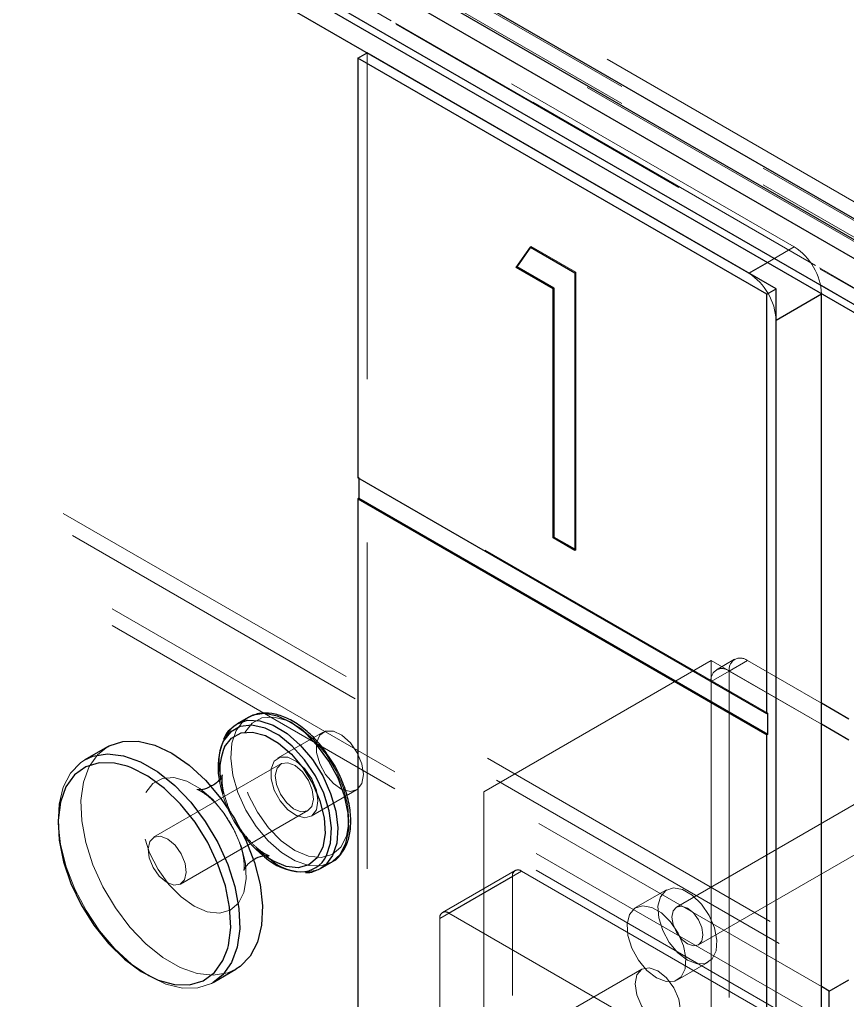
# Model space of a CAD drawing. Header units: millimetres. Extents: x 108 to 5832, y 144 to 4056.
# Drawn here: x 4426.1 to 4490.5, y 3281.6 to 3357.9 of the extents above; entities that cross this region are included whole.
import ezdxf

# ---------------------------------------------------------------- set-up
doc = ezdxf.new("R2010")
doc.units = ezdxf.units.MM
doc.header["$LTSCALE"] = 20
doc.linetypes.add('HIDDEN', pattern=[1.905, 1.27, -0.635])

msp = doc.modelspace()

# ---------------------------------------------------------------- linework, layer by layer
at = {"color": 7, "linetype": 'Continuous', "lineweight": 25}
for p, q in [((4053.467, 3594.996), (5217.365, 2923.092)), ((4053.467, 3593.363), (5217.365, 2921.459)), ((4300.955, 3444.82), (5212.995, 2918.31)), ((4482.787, 3338.173), (4310.253, 3437.775)), ((4452.382, 3354.909), (4453.089, 3355.318)), ((4484.202, 3336.54), (4452.382, 3354.909)), ((4452.382, 3354.909), (4452.382, 3322.248)), ((4484.909, 3336.948), (4453.089, 3355.318)), ((4464.694, 3338.617), (4465.792, 3340.199)), ((4464.764, 3338.657), (4465.822, 3340.181)), ((4465.792, 3340.199), (4469.251, 3338.202)), ((4464.764, 3338.657), (4464.694, 3338.617)), ((4467.572, 3336.955), (4464.694, 3338.617)), ((4467.643, 3336.996), (4464.764, 3338.657)), ((4469.251, 3338.202), (4469.251, 3316.597)), ((4467.643, 3336.996), (4467.572, 3336.955)), ((4467.572, 3317.567), (4467.572, 3336.955)), ((4467.643, 3317.607), (4467.643, 3336.996)), ((4484.202, 3336.54), (4484.909, 3336.948)), ((4484.909, 3216.1), (4484.909, 3336.948)), ((4484.202, 3303.879), (4484.202, 3336.54)), ((4488.444, 3336.54), (4484.909, 3334.499)), ((4488.444, 3220.591), (4488.444, 3336.54)), ((4484.909, 3218.55), (4484.909, 3334.499)), ((4484.202, 3303.879), (4452.382, 3322.248)), ((4452.452, 3322.207), (4452.452, 3320.655)), ((4452.452, 3320.655), (4452.382, 3320.615)), ((4452.382, 3320.615), (4484.202, 3302.246)), ((4452.382, 3320.615), (4452.382, 3234.061)), ((4452.452, 3320.655), (4484.272, 3302.286)), ((4467.643, 3317.607), (4467.572, 3317.567)), ((4469.251, 3316.597), (4467.572, 3317.567)), ((4469.251, 3316.679), (4467.643, 3317.607)), ((4490.566, 3303.465), (4488.444, 3304.69)), ((4484.272, 3303.919), (4484.202, 3303.879)), ((4484.272, 3302.286), (4484.272, 3303.919)), ((4443.829, 3303.584), (4442.972, 3303.09)), ((4490.565, 3301.833), (4488.444, 3303.057)), ((4484.272, 3302.286), (4484.202, 3302.246)), ((4484.202, 3215.692), (4484.202, 3302.246)), ((4432.886, 3301.309), (4431.119, 3300.288)), ((4449.472, 3291.831), (4450.328, 3292.326)), ((4449.472, 3291.831), (4449.294, 3291.739)), ((4441.118, 3282.967), (4442.886, 3283.988)), ((4489.045, 3282.3), (4490.566, 3283.178)), ((4489.045, 3282.3), (4488.444, 3282.647)), ((4489.045, 3225.142), (4489.045, 3282.3))]:
    msp.add_line(p, q, dxfattribs=at)
at = {"color": 1, "linetype": 'HIDDEN', "lineweight": 18}
for p, q in [((4054.957, 3593.972), (5218.421, 2922.319)), ((4054.957, 3592.666), (5218.421, 2921.013)), ((5218.138, 2920.849), (4054.957, 3592.339)), ((5219.694, 2923.053), (4065.281, 3589.481)), ((5219.694, 2921.747), (4065.281, 3588.175)), ((4059.341, 3586.216), (5213.754, 2919.788)), ((4059.383, 3586.124), (5213.795, 2919.696)), ((5213.895, 2919.706), (4059.483, 3586.134)), ((4059.483, 3584.828), (5213.895, 2918.399)), ((4486.323, 3340.214), (4313.789, 3439.816)), ((4363.463, 3357.563), (5280.156, 2828.368)), ((4364.17, 3355.849), (5280.156, 2827.061)), ((4453.089, 3355.318), (4453.089, 3234.469)), ((5280.156, 2823.142), (4364.17, 3351.929)), ((5280.156, 2821.835), (4363.463, 3351.031)), ((4465.863, 3340.239), (4465.792, 3340.199)), ((4465.822, 3340.181), (4465.863, 3340.239)), ((4465.863, 3340.239), (4469.322, 3338.242)), ((4484.24, 3339.012), (4486.323, 3340.214)), ((4469.322, 3338.242), (4469.251, 3338.202)), ((4469.322, 3338.242), (4469.322, 3316.638)), ((4452.452, 3322.289), (4452.382, 3322.248)), ((4452.452, 3322.289), (4452.452, 3322.207)), ((4484.272, 3303.919), (4452.452, 3322.289)), ((4469.322, 3316.638), (4469.251, 3316.679)), ((4469.322, 3316.638), (4469.251, 3316.597)), ((4462.175, 3297.812), (4479.853, 3308.017)), ((4488.444, 3303.057), (4479.853, 3308.017)), ((4479.853, 3308.017), (4479.853, 3250.859)), ((4481.681, 3308.116), (4480.267, 3307.3)), ((4482.681, 3308.017), (4481.267, 3307.2)), ((4488.444, 3304.69), (4482.681, 3308.017)), ((4479.853, 3306.384), (4481.267, 3307.2)), ((4488.444, 3303.057), (4481.267, 3307.2)), ((4481.267, 3307.2), (4481.267, 3251.839)), ((4479.853, 3306.384), (4479.853, 3251.022)), ((4449.668, 3302.452), (4446.132, 3300.411)), ((4446.382, 3299.978), (4436.483, 3294.263)), ((4448.732, 3295.907), (4452.267, 3297.948)), ((4462.175, 3297.812), (4462.175, 3240.654)), ((4488.444, 3282.647), (4462.175, 3297.812)), ((4492.438, 3297.651), (4477.164, 3288.833)), ((4438.582, 3290.626), (4448.482, 3296.341)), ((4478.864, 3285.889), (4494.138, 3294.706)), ((4464.61, 3291.676), (4458.953, 3288.411)), ((4465.11, 3291.627), (4459.453, 3288.361)), ((4465.11, 3291.627), (4486.323, 3279.381)), ((4458.746, 3287.953), (4464.403, 3291.218)), ((4464.403, 3243.859), (4464.403, 3291.218)), ((4476.39, 3290.176), (4473.985, 3288.788)), ((4458.746, 3240.593), (4458.746, 3287.953)), ((4459.453, 3288.361), (4480.666, 3276.115)), ((4474.466, 3283.994), (4468.809, 3280.729)), ((4477.235, 3283.159), (4479.639, 3284.546))]:
    msp.add_line(p, q, dxfattribs=at)
at = {"color": 8, "linetype": 'Continuous', "lineweight": 25}
for p, q in [((4300.948, 3449.026), (5217.007, 2920.196)), ((4300.955, 3445.429), (5212.623, 2919.134)), ((4482.787, 3338.173), (4484.24, 3339.012)), ((4441.869, 3284.662), (4442.246, 3285.643))]:
    msp.add_line(p, q, dxfattribs=at)
at = {"color": 8, "linetype": 'Continuous', "lineweight": 25, "flags": 128}
for points in [[(4450.399, 3292.369), (4451.004, 3292.928), (4451.449, 3293.791), (4451.659, 3294.878), (4451.622, 3296.131), (4451.34, 3297.482), (4450.828, 3298.859), (4450.114, 3300.187), (4449.237, 3301.395), (4448.243, 3302.417), (4447.186, 3303.199), (4446.123, 3303.698), (4445.112, 3303.887), (4444.207, 3303.757), (4443.829, 3303.584)], [(4442.972, 3303.09), (4443.787, 3303.368), (4444.751, 3303.338), (4445.795, 3302.992), (4446.862, 3302.347), (4447.894, 3301.439), (4448.837, 3300.316), (4449.638, 3299.04), (4450.255, 3297.678), (4450.655, 3296.305), (4450.815, 3294.994), (4450.728, 3293.816), (4450.398, 3292.834)], [(4449.932, 3292.835), (4450.256, 3293.819), (4450.329, 3295.005), (4450.145, 3296.323), (4449.715, 3297.697), (4449.065, 3299.047), (4448.231, 3300.294), (4447.263, 3301.366), (4446.217, 3302.202), (4445.153, 3302.751), (4444.133, 3302.983), (4443.217, 3302.883), (4442.458, 3302.458), (4441.9, 3301.733), (4441.866, 3301.666)], [(4442.007, 3301.297), (4442.549, 3301.991), (4443.291, 3302.382), (4444.186, 3302.446), (4445.178, 3302.179), (4446.204, 3301.597), (4447.2, 3300.738), (4448.104, 3299.655), (4448.859, 3298.416), (4449.417, 3297.099), (4449.743, 3295.787), (4449.817, 3294.562), (4449.634, 3293.501), (4449.205, 3292.671), (4448.559, 3292.125), (4447.734, 3291.896), (4446.783, 3291.998), (4445.766, 3292.426), (4445.374, 3292.67)], [(4434.413, 3299.803), (4433.431, 3300.045), (4432.247, 3300.063), (4431.198, 3299.749), (4430.325, 3299.115), (4429.661, 3298.186), (4429.231, 3296.997), (4429.052, 3295.593), (4429.131, 3294.029), (4429.466, 3292.366), (4430.042, 3290.666), (4430.838, 3288.995), (4431.824, 3287.417), (4432.961, 3285.994), (4434.205, 3284.779), (4435.51, 3283.819), (4436.824, 3283.152), (4438.098, 3282.803), (4439.282, 3282.785), (4440.331, 3283.098), (4441.205, 3283.732), (4441.869, 3284.662)], [(4450.398, 3292.834), (4449.843, 3292.102), (4449.472, 3291.831)]]:
    msp.add_lwpolyline(points, dxfattribs=at)
at = {"color": 7, "linetype": 'Continuous', "lineweight": 25, "flags": 128}
for points in [[(4442.683, 3302.89), (4442.953, 3303.079), (4442.972, 3303.09)], [(4432.886, 3301.309), (4433.018, 3301.381), (4434.076, 3301.727), (4435.273, 3301.744), (4436.563, 3301.433), (4437.902, 3300.805), (4439.24, 3299.881), (4440.529, 3298.697), (4441.722, 3297.293), (4442.777, 3295.722), (4443.655, 3294.04), (4444.325, 3292.307), (4444.761, 3290.587), (4444.95, 3288.941), (4444.883, 3287.429), (4444.563, 3286.106), (4444.002, 3285.019), (4443.22, 3284.208), (4442.886, 3283.988)], [(4431.119, 3300.288), (4431.76, 3300.574), (4432.892, 3300.756), (4434.141, 3300.609), (4435.462, 3300.137), (4436.806, 3299.358), (4438.126, 3298.299), (4439.372, 3296.999), (4440.502, 3295.505), (4441.473, 3293.87), (4442.25, 3292.155), (4442.806, 3290.421), (4443.12, 3288.73), (4443.181, 3287.144), (4442.986, 3285.72), (4442.544, 3284.51)], [(4442.246, 3285.643), (4442.299, 3285.851), (4442.477, 3287.255), (4442.398, 3288.818), (4442.064, 3290.482), (4441.488, 3292.182), (4440.691, 3293.853), (4439.706, 3295.43), (4438.569, 3296.854), (4437.324, 3298.069), (4436.019, 3299.028), (4434.705, 3299.696), (4434.413, 3299.803)], [(4450.328, 3292.326), (4450.347, 3292.337), (4450.399, 3292.369)], [(4442.544, 3284.51), (4441.869, 3283.557), (4441.118, 3282.967)]]:
    msp.add_lwpolyline(points, dxfattribs=at)
at = {"color": 1, "linetype": 'HIDDEN', "lineweight": 18, "flags": 128}
for points in [[(4443.829, 3303.584), (4443.457, 3303.314), (4442.902, 3302.582)], [(4443.577, 3302.43), (4444.138, 3303.149), (4444.907, 3303.554), (4445.834, 3303.62), (4446.862, 3303.343), (4447.925, 3302.741), (4448.957, 3301.85), (4449.894, 3300.728), (4450.676, 3299.444), (4451.254, 3298.079), (4451.592, 3296.72), (4451.669, 3295.451), (4451.479, 3294.352), (4451.035, 3293.492), (4450.365, 3292.926), (4449.51, 3292.688), (4448.525, 3292.794), (4447.471, 3293.238), (4446.415, 3293.99), (4445.422, 3295.005), (4444.556, 3296.217), (4443.871, 3297.552), (4443.409, 3298.925), (4443.2, 3300.249), (4443.257, 3301.443), (4443.577, 3302.43)], [(4442.902, 3302.582), (4442.572, 3301.6), (4442.485, 3300.422), (4442.646, 3299.111), (4443.045, 3297.738), (4443.662, 3296.376), (4444.464, 3295.1), (4445.406, 3293.977), (4446.438, 3293.069), (4447.505, 3292.424), (4448.549, 3292.078), (4449.514, 3292.048), (4450.328, 3292.326)], [(4452.806, 3299.139), (4452.682, 3299.977), (4452.326, 3300.846), (4451.787, 3301.628), (4451.137, 3302.216), (4450.464, 3302.533), (4449.86, 3302.534), (4449.404, 3302.22), (4449.16, 3301.634), (4449.16, 3300.853), (4449.404, 3299.985), (4449.86, 3299.146), (4450.464, 3298.449), (4451.137, 3297.988), (4451.787, 3297.827), (4452.326, 3297.986), (4452.682, 3298.444), (4452.806, 3299.139)], [(4431.461, 3299.766), (4432.135, 3300.719), (4432.886, 3301.309)], [(4441.118, 3282.967), (4440.986, 3282.895), (4439.928, 3282.55), (4438.732, 3282.532), (4437.441, 3282.843), (4436.103, 3283.472), (4434.765, 3284.395), (4433.476, 3285.58), (4432.282, 3286.983), (4431.227, 3288.554), (4430.349, 3290.237), (4429.68, 3291.969), (4429.243, 3293.69), (4429.054, 3295.335), (4429.121, 3296.847), (4429.441, 3298.17), (4430.002, 3299.257), (4430.785, 3300.068), (4431.119, 3300.288)], [(4449.27, 3297.098), (4449.146, 3297.936), (4448.791, 3298.805), (4448.251, 3299.587), (4447.602, 3300.175), (4446.929, 3300.492), (4446.324, 3300.493), (4445.869, 3300.179), (4445.625, 3299.593), (4445.625, 3298.812), (4445.869, 3297.944), (4446.324, 3297.105), (4446.929, 3296.408), (4447.602, 3295.947), (4448.251, 3295.786), (4448.791, 3295.945), (4449.146, 3296.403), (4449.27, 3297.098)], [(4446.083, 3299.654), (4446.423, 3300), (4446.916, 3300.065), (4447.488, 3299.84), (4448.052, 3299.36), (4448.521, 3298.696), (4448.824, 3297.951), (4448.916, 3297.238), (4448.781, 3296.664), (4448.441, 3296.319), (4447.948, 3296.253), (4447.376, 3296.478), (4446.812, 3296.959), (4446.343, 3297.622), (4446.04, 3298.367), (4445.948, 3299.081), (4446.083, 3299.654)], [(4442.886, 3283.988), (4442.245, 3283.703), (4441.112, 3283.52), (4439.863, 3283.667), (4438.543, 3284.139), (4437.198, 3284.919), (4435.879, 3285.978), (4434.632, 3287.278), (4433.503, 3288.772), (4432.532, 3290.406), (4431.754, 3292.121), (4431.199, 3293.856), (4430.885, 3295.546), (4430.824, 3297.132), (4431.018, 3298.556), (4431.461, 3299.766)], [(4435.884, 3297.762), (4436.426, 3298.456), (4437.167, 3298.847), (4438.062, 3298.911), (4439.054, 3298.644), (4440.08, 3298.062), (4441.077, 3297.203), (4441.981, 3296.119), (4442.735, 3294.88), (4443.293, 3293.563), (4443.619, 3292.251), (4443.693, 3291.027), (4443.51, 3289.966), (4443.082, 3289.136), (4442.435, 3288.59), (4441.61, 3288.36), (4440.659, 3288.463), (4439.642, 3288.891), (4438.623, 3289.617), (4437.665, 3290.596), (4436.829, 3291.766), (4436.168, 3293.054), (4435.722, 3294.379), (4435.52, 3295.658), (4435.575, 3296.81), (4435.884, 3297.762)], [(4441.914, 3297.659), (4441.846, 3297.914), (4441.662, 3298.97)], [(4436.183, 3293.939), (4436.523, 3294.285), (4437.017, 3294.35), (4437.589, 3294.125), (4438.152, 3293.645), (4438.622, 3292.981), (4438.925, 3292.236), (4439.016, 3291.523), (4438.882, 3290.95), (4438.542, 3290.604), (4438.048, 3290.539), (4437.476, 3290.763), (4436.913, 3291.244), (4436.443, 3291.907), (4436.14, 3292.653), (4436.049, 3293.366), (4436.183, 3293.939)], [(4445.374, 3292.67), (4444.746, 3293.152), (4444.494, 3293.379)], [(4478.014, 3284.707), (4478.761, 3284.42), (4479.426, 3284.452), (4479.938, 3284.799), (4480.242, 3285.424), (4480.305, 3286.258), (4480.119, 3287.212), (4479.705, 3288.182), (4479.108, 3289.064), (4478.393, 3289.76), (4477.636, 3290.197), (4476.921, 3290.327), (4476.324, 3290.135), (4475.91, 3289.642), (4475.724, 3288.902), (4475.787, 3287.996), (4476.09, 3287.02), (4476.603, 3286.082), (4477.268, 3285.282), (4478.014, 3284.707)], [(4475.61, 3283.319), (4476.356, 3283.033), (4477.022, 3283.064), (4477.534, 3283.411), (4477.838, 3284.036), (4477.9, 3284.87), (4477.715, 3285.824), (4477.301, 3286.795), (4476.704, 3287.676), (4475.988, 3288.373), (4475.232, 3288.809), (4474.516, 3288.939), (4473.919, 3288.747), (4473.506, 3288.254), (4473.32, 3287.515), (4473.382, 3286.608), (4473.686, 3285.632), (4474.199, 3284.694), (4474.864, 3283.894), (4475.61, 3283.319)], [(4478.014, 3285.973), (4478.474, 3285.813), (4478.864, 3285.889), (4479.125, 3286.189), (4479.216, 3286.667), (4479.125, 3287.251), (4478.864, 3287.852), (4478.474, 3288.378), (4478.014, 3288.749), (4477.554, 3288.909), (4477.164, 3288.833), (4476.904, 3288.533), (4476.812, 3288.055), (4476.904, 3287.471), (4477.164, 3286.87), (4477.554, 3286.344), (4478.014, 3285.973)], [(4475.716, 3279.788), (4475.04, 3280.334), (4474.466, 3281.107), (4474.083, 3281.991), (4473.949, 3282.85), (4474.083, 3283.553), (4474.466, 3283.994), (4475.04, 3284.106), (4475.716, 3283.871), (4476.393, 3283.325), (4476.966, 3282.551), (4477.349, 3281.668), (4477.484, 3280.809), (4477.349, 3280.105), (4476.966, 3279.664), (4476.393, 3279.553), (4475.716, 3279.788)]]:
    msp.add_lwpolyline(points, dxfattribs=at)
at = {"color": 1, "linetype": 'HIDDEN', "lineweight": 18}
for centre, radius, start, end in [((4483.839, 3336.33), 4.61, 2.60304, 57.39696), ((4480.303, 3334.289), 4.61, 2.60304, 57.39696), ((4482.129, 3307.34), 0.873, 50.79216, 189.21268), ((4480.715, 3306.524), 0.873, 50.79216, 189.21268), ((4445.816, 3300.022), 4.247, 137.52283, 197.33291), ((4451.367, 3300.43), 9.921, 188.75752, 230.89296), ((4448.164, 3295.572), 3.996, 223.53566, 286.41771), ((4464.834, 3291.288), 0.437, 50.7904, 189.22035), ((4459.177, 3288.023), 0.437, 50.7904, 189.22035)]:
    msp.add_arc(centre, radius, start, end, dxfattribs=at)
at = {"color": 7, "linetype": 'Continuous', "lineweight": 25}
for centre, radius, start, end in [((4446.47, 3299.766), 4.98, 157.56949, 189.78786), ((4448.158, 3296.161), 4.589, 228.37131, 267.10239)]:
    msp.add_arc(centre, radius, start, end, dxfattribs=at)
at = {"color": 8, "linetype": 'Continuous', "lineweight": 25}
for centre, radius, start, end in [((4446.103, 3299.5), 4.473, 156.30135, 186.79516), ((4447.936, 3293.791), 2.213, 269.73361, 334.39988)]:
    msp.add_arc(centre, radius, start, end, dxfattribs=at)
at = {"color": 7, "linetype": 'Continuous', "lineweight": 25}
for points, knots in [([(4450.088, 3300.571), (4449.964, 3300.762), (4449.581, 3301.356), (4448.795, 3302.2), (4447.786, 3303.045), (4446.723, 3303.639), (4445.665, 3303.944), (4444.651, 3303.958), (4444.08, 3303.695), (4443.801, 3303.566)], [0, 0, 0, 0, 0.073629, 0.228004, 0.382958, 0.538876, 0.695738, 0.851285, 1, 1, 1, 1]), ([(4442.658, 3302.835), (4442.488, 3302.7), (4442.175, 3302.451), (4441.999, 3302.06), (4441.919, 3301.881)], [0, 0, 0, 0, 0.542031, 1, 1, 1, 1]), ([(4450.404, 3292.384), (4450.423, 3292.392), (4450.717, 3292.513), (4451.136, 3293.011), (4451.597, 3293.834), (4451.826, 3294.874), (4451.834, 3296.061), (4451.612, 3297.355), (4451.163, 3298.675), (4450.645, 3299.775), (4450.23, 3300.367), (4450.088, 3300.571)], [0, 0, 0, 0, 0.008839, 0.135183, 0.261305, 0.391222, 0.524953, 0.660069, 0.795005, 0.92969, 1, 1, 1, 1]), ([(4441.782, 3299.015), (4441.748, 3298.956), (4441.648, 3298.782), (4441.333, 3298.419), (4441.001, 3298.272), (4440.874, 3298.215)], [0, 0, 0, 0, 0.2387857, 0.7070785, 1, 1, 1, 1]), ([(4441.826, 3299.103), (4441.829, 3299.113), (4441.836, 3299.147), (4441.804, 3299.07), (4441.782, 3299.015)], [0, 0, 0, 0, 0.294576, 1, 1, 1, 1]), ([(4444.242, 3292.508), (4444.256, 3292.519), (4444.46, 3292.691), (4444.952, 3292.832), (4445.412, 3292.841), (4445.438, 3292.831), (4445.449, 3292.828)], [0, 0, 0, 0, 0.03042, 0.453599, 0.76865, 1, 1, 1, 1]), ([(4448.311, 3291.526), (4448.422, 3291.521), (4448.766, 3291.507), (4449.057, 3291.657), (4449.255, 3291.758)], [0, 0, 0, 0, 0.322245, 1, 1, 1, 1])]:
    msp.add_open_spline(points, degree=3, knots=knots, dxfattribs=at)
at = {"color": 1, "linetype": 'HIDDEN', "lineweight": 18}
for points, knots in [([(4442.573, 3296.041), (4442.562, 3296.061), (4442.37, 3296.401), (4442.119, 3297.09), (4441.868, 3297.982), (4441.79, 3298.71), (4441.809, 3298.937), (4441.818, 3299.05)], [0, 0, 0, 0, 0.015162, 0.27021, 0.520136, 0.762508, 1, 1, 1, 1]), ([(4440.874, 3298.215), (4440.774, 3298.158), (4440.49, 3297.997), (4440.054, 3297.965), (4439.813, 3297.998), (4439.891, 3297.991), (4440.235, 3297.822), (4440.751, 3297.452), (4441.364, 3296.867), (4441.999, 3296.088), (4442.585, 3295.163), (4443.059, 3294.172), (4443.375, 3293.217), (4443.525, 3292.41), (4443.536, 3291.852), (4443.488, 3291.627), (4443.515, 3291.751), (4443.738, 3292.135), (4444.07, 3292.381), (4444.242, 3292.508)], [0, 0, 0, 0, 0.038033, 0.108946, 0.167839, 0.223969, 0.276694, 0.330481, 0.386409, 0.44494, 0.505424, 0.566747, 0.62745, 0.6865, 0.743892, 0.801258, 0.861658, 0.92864, 1, 1, 1, 1]), ([(4445.449, 3292.828), (4445.458, 3292.826), (4445.504, 3292.819), (4445.298, 3292.881), (4444.886, 3293.134), (4444.312, 3293.601), (4443.685, 3294.278), (4443.111, 3295.044), (4442.818, 3295.594), (4442.693, 3295.827)], [0, 0, 0, 0, 0.040644, 0.201026, 0.358754, 0.5216, 0.691992, 0.869531, 1, 1, 1, 1])]:
    msp.add_open_spline(points, degree=3, knots=knots, dxfattribs=at)

doc.saveas('drawing.dxf')
